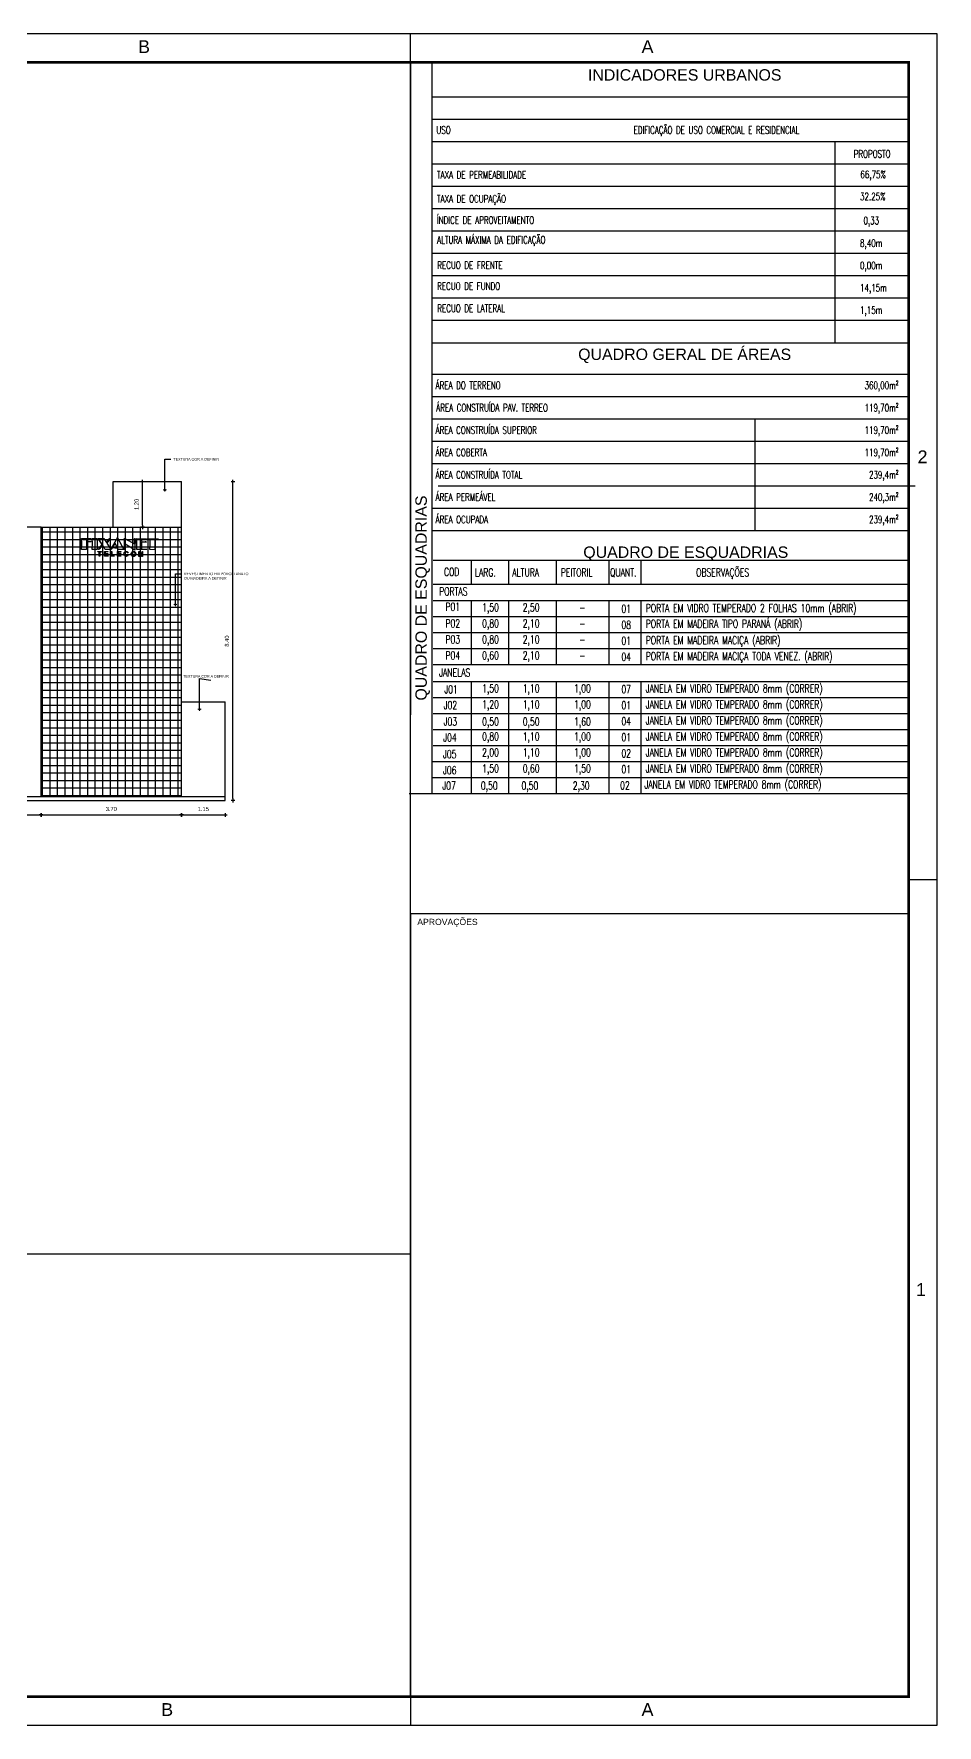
# Model space of a CAD drawing. Header units: millimetres. Extents: x 3212 to 6878, y 1640 to 3386.
# Drawn here: x 3325.87 to 3349.67, y 1640.21 to 1684.76 of the extents above; entities that cross this region are included whole.
import ezdxf
from ezdxf.enums import TextEntityAlignment as Align

# ---------------------------------------------------------------- set-up
doc = ezdxf.new("R2010")
doc.units = ezdxf.units.MM
doc.header["$LTSCALE"] = 0.8
for name, color, linetype in [('A-LAY-9', 4, 'Continuous'), ('A-PEN-08', 8, 'Continuous'), ('A-PEN-B', 5, 'Continuous'), ('A-PEN-R', 1, 'Continuous'), ('A-PEN-Y', 2, 'Continuous'), ('COTA', 2, 'Continuous'), ('E-TXT-G', 3, 'Continuous'), ('P2', 1, 'Continuous'), ('TEXTO', 3, 'Continuous')]:
    doc.layers.add(name, color=color, linetype=linetype)
doc.layers.add('COTAS', color=53, linetype='Continuous', lineweight=9)
doc.styles.add('ARIAL', font='arial.ttf', dxfattribs={"height": 2})
doc.styles.add('CARIMBO_DADOS', font='arial.ttf', dxfattribs={"height": 0.1})
doc.styles.add('F2', font='ARIALN.TTF')
doc.styles.add('REG80', font='romans.shx', dxfattribs={"width": 0.8, "height": 0.1})
doc.styles.get("Standard").update_dxf_attribs({"font": 'arial.ttf'})
doc.styles.add('WMF-ARIAL0', font='arial.ttf')
doc.dimstyles.new('ARQUITETURA', dxfattribs={"dimtxt": 0.11, "dimasz": 0.05, "dimexe": 0.1, "dimexo": 0, "dimgap": 0.1, "dimtad": 1, "dimzin": 5, "dimdsep": 46, "dimtxsty": 'F2', "dimblk": 'COTA', "dimcen": 0, "dimse1": 1, "dimse2": 1, "dimadec": 0, "dimazin": 0, "dimtfac": 2, "dimtix": 1, "dimtmove": 2, "dimatfit": 3, "dimldrblk": 'COTA', "dimfxl": 0, "dimtolj": 1, "dimtzin": 5, "dimarcsym": 0})
doc.dimstyles.get("Standard").update_dxf_attribs({"dimtxt": 0.18, "dimasz": 0.18, "dimexe": 0.18, "dimexo": 0.0625, "dimgap": 0.09, "dimtad": 0, "dimtih": 1, "dimtoh": 1, "dimdec": 4, "dimzin": 0, "dimdsep": 46, "dimtxsty": 'Standard', "dimcen": 0.09, "dimadec": 0, "dimazin": 0, "dimtfac": 1, "dimtdec": 4, "dimtofl": 0, "dimtmove": 0, "dimatfit": 3, "dimfxl": 0, "dimtolj": 1, "dimtzin": 0, "dimarcsym": 0})

# ---------------------------------------------------------------- blocks, each defined once
blk = doc.blocks.new('PRANCHA')
at = {"color": 1}
for p, q in [((20, 58.4), (20, 59.4)), ((30.6, 58.4), (30.6, 59.4)), ((48.1, 58.4), (48.1, 59.4)), ((65.6, 58.4), (65.6, 59.4)), ((2.5, 29.7), (0, 27.2)), ((2.5, 29.7), (0, 29.7)), ((83.1, 29.7), (84.1, 29.7)), ((2.5, 0), (0, 2.5)), ((20, 1), (20, 0)), ((30.6, 1), (30.6, 0)), ((48.1, 1), (48.1, 0)), ((65.6, 1), (65.6, 0)), ((65.6, 1), (65.6, 0))]:
    blk.add_line(p, q, dxfattribs=at)
blk.add_lwpolyline([(0, 0), (84.1, 0), (84.1, 59.4), (0, 59.4)], close=True, dxfattribs=at)
at = {"color": 4, "const_width": 0.1}
blk.add_lwpolyline([(2.5, 58.4), (83.1, 58.4), (83.1, 1), (2.5, 1)], close=True, dxfattribs=at)
at = {"color": 50, "linetype": 'Continuous', "style": 'ARIAL'}
for s, p in [('E', (11.083, 58.95)), ('D', (25.487, 58.95)), ('C', (39.25, 58.95)), ('B', (56.24, 58.95)), ('A', (73.925, 58.95)), ('2', (1.154, 44.55)), ('2', (83.586, 44.55)), ('1', (1.154, 15.993)), ('1', (83.531, 15.3)), ('E', (11.083, 0.55)), ('D', (25.21, 0.55)), ('C', (40.12, 0.55)), ('B', (57.052, 0.55)), ('A', (73.925, 0.55))]:
    blk.add_text(s, height=0.45, dxfattribs=at).set_placement(p, align=Align.MIDDLE)
blk = doc.blocks.new('CIRCULOS')
at = {"layer": 'COTAS'}
for p, q in [((-4, 0), (4, 0)), ((0, 4), (0, -4))]:
    blk.add_line(p, q, dxfattribs=at)
for radius in [2, 1]:
    blk.add_circle((0, 0), radius, dxfattribs=at)
blk = doc.blocks.new('COTA')
at = {"layer": 'COTA'}
for p, q in [((-1, 0), (1, 0)), ((0, 1), (0, -1))]:
    blk.add_line(p, q, dxfattribs=at)
at = {"layer": 'COTA', "const_width": 0.5}
blk.add_lwpolyline([(-0.25, 0, 1), (0.25, 0, 1)], format="xyb", close=True, dxfattribs=at)
blk = doc.blocks.new('*D207')
at = {"layer": 'COTAS', "color": 0, "lineweight": -2, "transparency": 16777216}
blk.add_line((3328.734, 1671.815), (3328.734, 1672.915), dxfattribs=at)
at = {"layer": 'Defpoints', "color": 0, "transparency": 16777216}
for p in [(3328.734, 1672.965), (3328.862, 1672.965), (3328.862, 1671.765)]:
    blk.add_point(p, dxfattribs=at)
at = {"layer": 'COTAS', "color": 0, "lineweight": -2, "transparency": 16777216, "xscale": 0.05, "yscale": 0.05, "zscale": 0.05}
for p, rotation in [((3328.734, 1672.965), 90), ((3328.734, 1671.765), 270)]:
    blk.add_blockref('COTA', p, dxfattribs=dict(at, rotation=rotation))
at = {"layer": 'COTAS', "color": 0, "transparency": 16777216, "insert": (3328.578, 1672.365), "char_height": 0.11, "attachment_point": 5, "rotation": 90, "style": 'F2'}
blk.add_mtext('\\A1;1.20', dxfattribs=at)
blk = doc.blocks.new('*D212')
at = {"layer": 'COTAS', "color": 0, "lineweight": -2, "transparency": 16777216}
blk.add_line((3323.112, 1664.185), (3326.011, 1664.185), dxfattribs=at)
at = {"layer": 'Defpoints', "color": 0, "transparency": 16777216}
for p in [(3326.061, 1666.769), (3323.062, 1665.715), (3326.061, 1664.185)]:
    blk.add_point(p, dxfattribs=at)
at = {"layer": 'COTAS', "color": 0, "lineweight": -2, "transparency": 16777216, "xscale": 0.05, "yscale": 0.05, "zscale": 0.05, "rotation": 180}
blk.add_blockref('COTA', (3323.062, 1664.185), dxfattribs=at)
at = {"layer": 'COTAS', "color": 0, "lineweight": -2, "transparency": 16777216, "xscale": 0.05, "yscale": 0.05, "zscale": 0.05}
blk.add_blockref('COTA', (3326.061, 1664.185), dxfattribs=at)
at = {"layer": 'COTAS', "color": 0, "transparency": 16777216, "insert": (3324.562, 1664.342), "char_height": 0.11, "attachment_point": 5, "style": 'F2'}
blk.add_mtext('\\A1;3.00', dxfattribs=at)
blk = doc.blocks.new('*D213')
at = {"layer": 'COTAS', "color": 0, "lineweight": -2, "transparency": 16777216}
blk.add_line((3326.111, 1664.185), (3329.712, 1664.185), dxfattribs=at)
at = {"layer": 'Defpoints', "color": 0, "transparency": 16777216}
for p in [(3326.061, 1666.769), (3329.762, 1666.378), (3329.762, 1664.185)]:
    blk.add_point(p, dxfattribs=at)
at = {"layer": 'COTAS', "color": 0, "lineweight": -2, "transparency": 16777216, "xscale": 0.05, "yscale": 0.05, "zscale": 0.05, "rotation": 180}
blk.add_blockref('COTA', (3326.061, 1664.185), dxfattribs=at)
at = {"layer": 'COTAS', "color": 0, "lineweight": -2, "transparency": 16777216, "xscale": 0.05, "yscale": 0.05, "zscale": 0.05}
blk.add_blockref('COTA', (3329.762, 1664.185), dxfattribs=at)
at = {"layer": 'COTAS', "color": 0, "transparency": 16777216, "insert": (3327.912, 1664.342), "char_height": 0.11, "attachment_point": 5, "style": 'F2'}
blk.add_mtext('\\A1;3.70', dxfattribs=at)
blk = doc.blocks.new('*D214')
at = {"layer": 'COTAS', "color": 0, "lineweight": -2, "transparency": 16777216}
blk.add_line((3329.812, 1664.185), (3330.862, 1664.185), dxfattribs=at)
at = {"layer": 'Defpoints', "color": 0, "transparency": 16777216}
for p in [(3329.762, 1666.378), (3330.912, 1666.226), (3330.912, 1664.185)]:
    blk.add_point(p, dxfattribs=at)
at = {"layer": 'COTAS', "color": 0, "lineweight": -2, "transparency": 16777216, "xscale": 0.05, "yscale": 0.05, "zscale": 0.05, "rotation": 180}
blk.add_blockref('COTA', (3329.762, 1664.185), dxfattribs=at)
at = {"layer": 'COTAS', "color": 0, "lineweight": -2, "transparency": 16777216, "xscale": 0.05, "yscale": 0.05, "zscale": 0.05}
blk.add_blockref('COTA', (3330.912, 1664.185), dxfattribs=at)
at = {"layer": 'COTAS', "color": 0, "transparency": 16777216, "insert": (3330.337, 1664.342), "char_height": 0.11, "attachment_point": 5, "style": 'F2'}
blk.add_mtext('\\A1;1.15', dxfattribs=at)
blk = doc.blocks.new('*D295')
at = {"layer": 'COTAS', "color": 0, "lineweight": -2, "transparency": 16777216}
blk.add_line((3331.116, 1664.615), (3331.116, 1672.915), dxfattribs=at)
at = {"layer": 'Defpoints', "color": 0, "transparency": 16777216}
for p in [(3329.089, 1672.965), (3331.116, 1672.965), (3329.56, 1664.565)]:
    blk.add_point(p, dxfattribs=at)
at = {"layer": 'COTAS', "color": 0, "lineweight": -2, "transparency": 16777216, "xscale": 0.05, "yscale": 0.05, "zscale": 0.05}
for p, rotation in [((3331.116, 1672.965), 90), ((3331.116, 1664.565), 270)]:
    blk.add_blockref('COTA', p, dxfattribs=dict(at, rotation=rotation))
at = {"layer": 'COTAS', "color": 0, "transparency": 16777216, "insert": (3330.959, 1668.765), "char_height": 0.11, "attachment_point": 5, "rotation": 90, "style": 'F2'}
blk.add_mtext('\\A1;8.40', dxfattribs=at)

msp = doc.modelspace()

# ---------------------------------------------------------------- hatches: boundary and pattern name
at = {"layer": 'A-PEN-08', "ltscale": 0.05}
h = msp.add_hatch(dxfattribs=at)
h.set_pattern_fill('NET', color=256, scale=0.062497, style=0)
h.set_pattern_definition([(7e-15, (369.70045, 1562.9034), (0, 0.198429483), []), (90, (369.70045, 1562.9034), (-0.198429483, 1e-17), [])])
h.paths.add_polyline_path([(3329.762, 1671.765), (3326.061, 1671.765), (3326.061, 1667.1), (3326.061, 1666.767), (3326.061, 1664.667), (3327.311, 1664.667), (3329.762, 1664.665)])

# ---------------------------------------------------------------- linework, layer by layer
for p, q in [((3327.129, 1671.181), (3327.131, 1671.338)), ((3327.129, 1671.181), (3327.132, 1671.338)), ((3327.129, 1671.181), (3327.129, 1671.181)), ((3327.258, 1671.181), (3327.129, 1671.181)), ((3327.131, 1671.338), (3327.13, 1671.47)), ((3327.132, 1671.338), (3327.13, 1671.47)), ((3327.13, 1671.47), (3327.354, 1671.469)), ((3327.13, 1671.47), (3327.13, 1671.47)), ((3327.26, 1671.455), (3327.258, 1671.39)), ((3327.282, 1671.39), (3327.258, 1671.39)), ((3327.355, 1671.376), (3327.258, 1671.377)), ((3327.258, 1671.377), (3327.258, 1671.326)), ((3327.258, 1671.326), (3327.258, 1671.191)), ((3327.258, 1671.191), (3327.258, 1671.181)), ((3327.258, 1671.181), (3327.258, 1671.181)), ((3327.365, 1671.454), (3327.26, 1671.455)), ((3327.282, 1671.39), (3327.355, 1671.391)), ((3327.354, 1671.469), (3327.371, 1671.468)), ((3327.355, 1671.391), (3327.355, 1671.391)), ((3327.355, 1671.391), (3327.372, 1671.391)), ((3327.355, 1671.376), (3327.356, 1671.376)), ((3327.372, 1671.375), (3327.356, 1671.376)), ((3327.365, 1671.454), (3327.365, 1671.454)), ((3327.367, 1671.454), (3327.365, 1671.454)), ((3327.374, 1671.456), (3327.367, 1671.454)), ((3327.367, 1671.454), (3327.367, 1671.454)), ((3327.371, 1671.468), (3327.375, 1671.466)), ((3327.372, 1671.391), (3327.383, 1671.389)), ((3327.372, 1671.391), (3327.372, 1671.391)), ((3327.383, 1671.377), (3327.372, 1671.375)), ((3327.372, 1671.375), (3327.372, 1671.375)), ((3327.376, 1671.461), (3327.374, 1671.456)), ((3327.375, 1671.466), (3327.376, 1671.461)), ((3327.383, 1671.389), (3327.386, 1671.383)), ((3327.386, 1671.383), (3327.383, 1671.377)), ((3327.411, 1671.18), (3327.413, 1671.353)), ((3327.411, 1671.18), (3327.413, 1671.353)), ((3327.411, 1671.18), (3327.411, 1671.18)), ((3327.54, 1671.18), (3327.411, 1671.18)), ((3327.412, 1671.458), (3327.412, 1671.469)), ((3327.412, 1671.469), (3327.413, 1671.469)), ((3327.412, 1671.458), (3327.413, 1671.469)), ((3327.413, 1671.353), (3327.412, 1671.458)), ((3327.413, 1671.353), (3327.412, 1671.458)), ((3327.413, 1671.469), (3327.542, 1671.468)), ((3327.542, 1671.453), (3327.54, 1671.337)), ((3327.54, 1671.337), (3327.541, 1671.18)), ((3327.54, 1671.18), (3327.541, 1671.18)), ((3327.542, 1671.468), (3327.542, 1671.453)), ((3327.554, 1671.113), (3327.554, 1671.128)), ((3327.554, 1671.128), (3327.555, 1671.128)), ((3327.554, 1671.113), (3327.555, 1671.128)), ((3327.554, 1671.113), (3327.554, 1671.113)), ((3327.596, 1671.113), (3327.554, 1671.113)), ((3327.555, 1671.128), (3327.655, 1671.128)), ((3327.57, 1671.468), (3327.571, 1671.468)), ((3327.671, 1671.311), (3327.57, 1671.468)), ((3327.671, 1671.311), (3327.571, 1671.468)), ((3327.571, 1671.468), (3327.719, 1671.467)), ((3327.571, 1671.182), (3327.572, 1671.188)), ((3327.571, 1671.182), (3327.573, 1671.188)), ((3327.573, 1671.177), (3327.571, 1671.182)), ((3327.573, 1671.177), (3327.571, 1671.182)), ((3327.571, 1671.182), (3327.571, 1671.182)), ((3327.572, 1671.188), (3327.584, 1671.203)), ((3327.573, 1671.188), (3327.584, 1671.203)), ((3327.578, 1671.175), (3327.573, 1671.177)), ((3327.573, 1671.177), (3327.573, 1671.177)), ((3327.579, 1671.176), (3327.573, 1671.177)), ((3327.579, 1671.176), (3327.578, 1671.175)), ((3327.578, 1671.175), (3327.579, 1671.175)), ((3327.587, 1671.179), (3327.579, 1671.175)), ((3327.579, 1671.175), (3327.579, 1671.176)), ((3327.584, 1671.203), (3327.592, 1671.212)), ((3327.584, 1671.203), (3327.592, 1671.212)), ((3327.6, 1671.195), (3327.587, 1671.179)), ((3327.592, 1671.212), (3327.671, 1671.311)), ((3327.592, 1671.212), (3327.619, 1671.246)), ((3327.596, 1671.001), (3327.596, 1671.113)), ((3327.596, 1671.001), (3327.596, 1671.113)), ((3327.596, 1671.113), (3327.596, 1671.113)), ((3327.642, 1671.252), (3327.6, 1671.195)), ((3327.613, 1671.113), (3327.613, 1671.001)), ((3327.613, 1671.113), (3327.655, 1671.113)), ((3327.679, 1671.298), (3327.642, 1671.252)), ((3327.655, 1671.128), (3327.655, 1671.113)), ((3327.655, 1671.113), (3327.655, 1671.113)), ((3327.671, 1671.311), (3327.671, 1671.311)), ((3327.752, 1671.179), (3327.679, 1671.298)), ((3327.719, 1671.467), (3327.782, 1671.361)), ((3327.733, 1671.001), (3327.734, 1671.128)), ((3327.734, 1671.128), (3327.826, 1671.127)), ((3327.734, 1671.128), (3327.734, 1671.128)), ((3327.75, 1671.113), (3327.75, 1671.074)), ((3327.825, 1671.112), (3327.75, 1671.113)), ((3327.75, 1671.074), (3327.821, 1671.073)), ((3327.752, 1671.179), (3327.752, 1671.179)), ((3327.898, 1671.178), (3327.752, 1671.179)), ((3327.782, 1671.361), (3327.847, 1671.446)), ((3327.782, 1671.361), (3327.782, 1671.361)), ((3327.876, 1671.454), (3327.791, 1671.348)), ((3327.791, 1671.348), (3327.795, 1671.341)), ((3327.795, 1671.341), (3327.854, 1671.248)), ((3327.821, 1671.073), (3327.82, 1671.058)), ((3327.826, 1671.127), (3327.825, 1671.112)), ((3327.825, 1671.112), (3327.825, 1671.112)), ((3327.847, 1671.446), (3327.863, 1671.467)), ((3327.854, 1671.248), (3327.899, 1671.183)), ((3327.863, 1671.467), (3327.871, 1671.471)), ((3327.871, 1671.471), (3327.877, 1671.468)), ((3327.871, 1671.471), (3327.871, 1671.471)), ((3327.879, 1671.463), (3327.876, 1671.454)), ((3327.877, 1671.468), (3327.879, 1671.463)), ((3327.897, 1671.18), (3327.899, 1671.183)), ((3327.898, 1671.178), (3327.897, 1671.18)), ((3327.902, 1671.178), (3327.898, 1671.178)), ((3327.899, 1671.176), (3327.898, 1671.178)), ((3327.899, 1671.183), (3327.902, 1671.191)), ((3327.899, 1671.183), (3327.902, 1671.178)), ((3327.905, 1671.174), (3327.899, 1671.176)), ((3327.899, 1671.176), (3327.899, 1671.176)), ((3327.902, 1671.191), (3327.931, 1671.24)), ((3327.904, 1671.174), (3327.905, 1671.174)), ((3327.911, 1671.177), (3327.905, 1671.174)), ((3327.919, 1671.191), (3327.911, 1671.177)), ((3327.911, 1671), (3327.912, 1671.127)), ((3327.911, 1671.127), (3327.912, 1671.127)), ((3327.912, 1671.127), (3327.928, 1671.127)), ((3327.933, 1671.217), (3327.919, 1671.191)), ((3327.928, 1671.127), (3327.928, 1671.015)), ((3327.931, 1671.24), (3328.059, 1671.455)), ((3327.944, 1671.217), (3327.933, 1671.217)), ((3327.973, 1671.283), (3327.943, 1671.232)), ((3327.943, 1671.232), (3328.006, 1671.23)), ((3327.944, 1671.217), (3327.944, 1671.217)), ((3328.006, 1671.216), (3327.944, 1671.217)), ((3328.01, 1671.344), (3327.973, 1671.283)), ((3328.006, 1671.23), (3328.069, 1671.231)), ((3328.006, 1671.216), (3328.006, 1671.216)), ((3328.077, 1671.216), (3328.006, 1671.216)), ((3328.069, 1671.231), (3328.01, 1671.344)), ((3328.01, 1671.344), (3328.01, 1671.344)), ((3328.059, 1671.455), (3328.076, 1671.483)), ((3328.069, 1671.231), (3328.069, 1671.231)), ((3328.072, 1670.999), (3328.072, 1671.126)), ((3328.072, 1671.126), (3328.164, 1671.126)), ((3328.072, 1671.126), (3328.072, 1671.126)), ((3328.076, 1671.483), (3328.244, 1671.177)), ((3328.076, 1671.483), (3328.076, 1671.483)), ((3328.097, 1671.177), (3328.077, 1671.216)), ((3328.077, 1671.216), (3328.077, 1671.216)), ((3328.089, 1671.111), (3328.089, 1671.072)), ((3328.164, 1671.111), (3328.089, 1671.111)), ((3328.089, 1671.072), (3328.159, 1671.072)), ((3328.097, 1671.177), (3328.097, 1671.177)), ((3328.243, 1671.177), (3328.097, 1671.177)), ((3328.159, 1671.072), (3328.159, 1671.057)), ((3328.164, 1671.126), (3328.164, 1671.111)), ((3328.164, 1671.111), (3328.164, 1671.111)), ((3328.243, 1671.177), (3328.244, 1671.177)), ((3328.246, 1671.063), (3328.247, 1671.078)), ((3328.247, 1671.078), (3328.25, 1671.091)), ((3328.25, 1671.091), (3328.255, 1671.102)), ((3328.255, 1671.102), (3328.263, 1671.111)), ((3328.259, 1671.477), (3328.26, 1671.477)), ((3328.259, 1671.198), (3328.261, 1671.331)), ((3328.259, 1671.184), (3328.259, 1671.198)), ((3328.261, 1671.175), (3328.259, 1671.184)), ((3328.261, 1671.331), (3328.26, 1671.477)), ((3328.26, 1671.477), (3328.368, 1671.412)), ((3328.267, 1671.172), (3328.261, 1671.175)), ((3328.261, 1671.175), (3328.261, 1671.175)), ((3328.263, 1671.111), (3328.272, 1671.118)), ((3328.266, 1671.084), (3328.263, 1671.063)), ((3328.269, 1671.093), (3328.266, 1671.084)), ((3328.274, 1671.175), (3328.267, 1671.172)), ((3328.267, 1671.172), (3328.267, 1671.172)), ((3328.274, 1671.1), (3328.269, 1671.093)), ((3328.272, 1671.118), (3328.282, 1671.123)), ((3328.409, 1671.239), (3328.274, 1671.316)), ((3328.274, 1671.316), (3328.276, 1671.196)), ((3328.276, 1671.182), (3328.274, 1671.175)), ((3328.28, 1671.106), (3328.274, 1671.1)), ((3328.276, 1671.196), (3328.276, 1671.182)), ((3328.287, 1671.11), (3328.28, 1671.106)), ((3328.282, 1671.123), (3328.294, 1671.126)), ((3328.296, 1671.112), (3328.287, 1671.11)), ((3328.293, 1671.126), (3328.294, 1671.126)), ((3328.294, 1671.126), (3328.306, 1671.127)), ((3328.305, 1671.113), (3328.296, 1671.112)), ((3328.317, 1671.111), (3328.305, 1671.113)), ((3328.306, 1671.127), (3328.324, 1671.125)), ((3328.306, 1671.127), (3328.306, 1671.127)), ((3328.327, 1671.106), (3328.317, 1671.111)), ((3328.317, 1671.111), (3328.317, 1671.111)), ((3328.324, 1671.125), (3328.338, 1671.118)), ((3328.334, 1671.098), (3328.327, 1671.106)), ((3328.339, 1671.086), (3328.334, 1671.098)), ((3328.338, 1671.118), (3328.349, 1671.106)), ((3328.356, 1671.09), (3328.339, 1671.086)), ((3328.339, 1671.086), (3328.339, 1671.086)), ((3328.349, 1671.106), (3328.356, 1671.09)), ((3328.368, 1671.412), (3328.522, 1671.323)), ((3328.536, 1671.163), (3328.409, 1671.239)), ((3328.434, 1671.059), (3328.436, 1671.077)), ((3328.436, 1671.077), (3328.441, 1671.094)), ((3328.441, 1671.094), (3328.449, 1671.107)), ((3328.449, 1671.107), (3328.461, 1671.118)), ((3328.454, 1671.081), (3328.451, 1671.059)), ((3328.458, 1671.091), (3328.454, 1671.081)), ((3328.463, 1671.098), (3328.458, 1671.091)), ((3328.461, 1671.118), (3328.477, 1671.124)), ((3328.469, 1671.104), (3328.463, 1671.098)), ((3328.476, 1671.109), (3328.469, 1671.104)), ((3328.485, 1671.111), (3328.476, 1671.109)), ((3328.477, 1671.124), (3328.495, 1671.127)), ((3328.477, 1671.124), (3328.477, 1671.124)), ((3328.495, 1671.112), (3328.485, 1671.111)), ((3328.495, 1671.127), (3328.508, 1671.125)), ((3328.495, 1671.127), (3328.495, 1671.127)), ((3328.507, 1671.111), (3328.495, 1671.112)), ((3328.507, 1671.111), (3328.508, 1671.111)), ((3328.508, 1671.125), (3328.52, 1671.122)), ((3328.518, 1671.106), (3328.508, 1671.111)), ((3328.526, 1671.098), (3328.518, 1671.106)), ((3328.52, 1671.122), (3328.53, 1671.116)), ((3328.522, 1671.456), (3328.524, 1671.465)), ((3328.522, 1671.44), (3328.522, 1671.456)), ((3328.522, 1671.359), (3328.522, 1671.44)), ((3328.522, 1671.323), (3328.522, 1671.359)), ((3328.524, 1671.465), (3328.53, 1671.468)), ((3328.524, 1671.465), (3328.524, 1671.465)), ((3328.533, 1671.088), (3328.526, 1671.098)), ((3328.53, 1671.468), (3328.536, 1671.465)), ((3328.53, 1671.468), (3328.53, 1671.468)), ((3328.53, 1671.116), (3328.539, 1671.108)), ((3328.537, 1671.075), (3328.533, 1671.088)), ((3328.536, 1671.465), (3328.538, 1671.455)), ((3328.537, 1671.366), (3328.536, 1671.301)), ((3328.536, 1671.301), (3328.536, 1671.232)), ((3328.536, 1671.232), (3328.536, 1671.163)), ((3328.536, 1671.163), (3328.536, 1671.163)), ((3328.538, 1671.437), (3328.537, 1671.366)), ((3328.538, 1671.061), (3328.537, 1671.075)), ((3328.538, 1671.455), (3328.538, 1671.452)), ((3328.538, 1671.452), (3328.538, 1671.437)), ((3328.539, 1671.108), (3328.546, 1671.099)), ((3328.546, 1671.099), (3328.551, 1671.087)), ((3328.551, 1671.087), (3328.555, 1671.074)), ((3328.555, 1671.074), (3328.556, 1671.06)), ((3328.581, 1671.175), (3328.582, 1671.186)), ((3328.581, 1671.175), (3328.581, 1671.175)), ((3328.821, 1671.174), (3328.581, 1671.175)), ((3328.583, 1671.332), (3328.582, 1671.463)), ((3328.582, 1671.463), (3328.806, 1671.462)), ((3328.582, 1671.463), (3328.582, 1671.463)), ((3328.582, 1671.257), (3328.583, 1671.332)), ((3328.582, 1671.186), (3328.582, 1671.257)), ((3328.637, 1670.997), (3328.638, 1671.124)), ((3328.638, 1671.124), (3328.655, 1671.124)), ((3328.638, 1671.124), (3328.638, 1671.124)), ((3328.654, 1671.097), (3328.653, 1670.996)), ((3328.72, 1670.996), (3328.654, 1671.097)), ((3328.655, 1671.124), (3328.721, 1671.023)), ((3328.712, 1671.449), (3328.71, 1671.384)), ((3328.71, 1671.384), (3328.733, 1671.383)), ((3328.71, 1671.37), (3328.71, 1671.347)), ((3328.807, 1671.369), (3328.71, 1671.37)), ((3328.71, 1671.347), (3328.71, 1671.334)), ((3328.71, 1671.334), (3328.711, 1671.188)), ((3328.711, 1671.188), (3328.782, 1671.189)), ((3328.817, 1671.447), (3328.712, 1671.449)), ((3328.721, 1671.023), (3328.722, 1671.123)), ((3328.722, 1671.123), (3328.738, 1671.123)), ((3328.722, 1671.123), (3328.722, 1671.123)), ((3328.733, 1671.383), (3328.807, 1671.384)), ((3328.738, 1671.123), (3328.738, 1670.996)), ((3328.782, 1671.189), (3328.782, 1671.189)), ((3328.782, 1671.189), (3328.833, 1671.189)), ((3328.806, 1671.462), (3328.823, 1671.462)), ((3328.807, 1671.384), (3328.807, 1671.384)), ((3328.807, 1671.384), (3328.823, 1671.384)), ((3328.807, 1671.369), (3328.807, 1671.369)), ((3328.824, 1671.369), (3328.807, 1671.369)), ((3328.817, 1671.447), (3328.817, 1671.447)), ((3328.819, 1671.447), (3328.817, 1671.447)), ((3328.826, 1671.449), (3328.819, 1671.447)), ((3328.819, 1671.447), (3328.819, 1671.447)), ((3328.839, 1671.174), (3328.821, 1671.174)), ((3328.821, 1671.174), (3328.821, 1671.174)), ((3328.823, 1671.462), (3328.827, 1671.459)), ((3328.823, 1671.384), (3328.824, 1671.384)), ((3328.824, 1671.384), (3328.835, 1671.383)), ((3328.835, 1671.371), (3328.824, 1671.369)), ((3328.824, 1671.369), (3328.824, 1671.369)), ((3328.828, 1671.455), (3328.826, 1671.449)), ((3328.827, 1671.459), (3328.828, 1671.455)), ((3328.833, 1671.189), (3328.842, 1671.187)), ((3328.833, 1671.189), (3328.833, 1671.189)), ((3328.835, 1671.383), (3328.838, 1671.377)), ((3328.838, 1671.377), (3328.835, 1671.371)), ((3328.844, 1671.177), (3328.839, 1671.174)), ((3328.842, 1671.187), (3328.845, 1671.181)), ((3328.845, 1671.181), (3328.844, 1671.177)), ((3328.849, 1671.454), (3328.85, 1671.459)), ((3328.851, 1671.448), (3328.849, 1671.454)), ((3328.849, 1671.454), (3328.849, 1671.454)), ((3328.85, 1671.459), (3328.855, 1671.462)), ((3328.85, 1671.459), (3328.85, 1671.459)), ((3328.859, 1671.446), (3328.851, 1671.448)), ((3328.851, 1671.448), (3328.851, 1671.448)), ((3328.855, 1671.462), (3328.855, 1671.462)), ((3328.855, 1671.462), (3328.865, 1671.462)), ((3328.865, 1671.447), (3328.859, 1671.446)), ((3328.859, 1671.446), (3328.859, 1671.446)), ((3328.865, 1671.462), (3329.124, 1671.461)), ((3328.865, 1671.462), (3328.865, 1671.462)), ((3328.905, 1671.447), (3328.865, 1671.447)), ((3328.933, 1671.448), (3328.905, 1671.447)), ((3328.931, 1671.174), (3328.933, 1671.342)), ((3328.931, 1671.174), (3328.931, 1671.174)), ((3329.06, 1671.173), (3328.931, 1671.174)), ((3328.933, 1671.399), (3328.933, 1671.448)), ((3328.933, 1671.342), (3328.933, 1671.399)), ((3329.061, 1671.381), (3329.06, 1671.318)), ((3329.06, 1671.318), (3329.06, 1671.173)), ((3329.06, 1671.173), (3329.06, 1671.173)), ((3329.063, 1671.447), (3329.061, 1671.381)), ((3329.067, 1671.447), (3329.063, 1671.447)), ((3329.067, 1671.447), (3329.067, 1671.447)), ((3329.115, 1671.446), (3329.067, 1671.447)), ((3329.115, 1671.446), (3329.115, 1671.446)), ((3329.134, 1671.445), (3329.115, 1671.446)), ((3329.124, 1671.461), (3329.14, 1671.46)), ((3329.142, 1671.447), (3329.134, 1671.445)), ((3329.134, 1671.445), (3329.134, 1671.445)), ((3329.14, 1671.46), (3329.143, 1671.457)), ((3329.145, 1671.453), (3329.142, 1671.447)), ((3329.143, 1671.457), (3329.145, 1671.453)), ((3327.596, 1671.001), (3327.596, 1671.001)), ((3327.613, 1671.001), (3327.596, 1671.001)), ((3327.613, 1671.001), (3327.613, 1671.001)), ((3327.733, 1671.001), (3327.733, 1671.001)), ((3327.828, 1671), (3327.733, 1671.001)), ((3327.75, 1671.059), (3327.75, 1671.015)), ((3327.82, 1671.058), (3327.75, 1671.059)), ((3327.75, 1671.015), (3327.828, 1671.015)), ((3327.82, 1671.058), (3327.82, 1671.058)), ((3327.828, 1671.015), (3327.828, 1671)), ((3327.828, 1671), (3327.828, 1671)), ((3327.911, 1671), (3327.911, 1671)), ((3327.99, 1670.999), (3327.911, 1671)), ((3327.928, 1671.015), (3327.991, 1671.014)), ((3327.991, 1671.014), (3327.99, 1670.999)), ((3327.99, 1670.999), (3327.99, 1670.999)), ((3328.071, 1670.999), (3328.072, 1670.999)), ((3328.166, 1670.999), (3328.072, 1670.999)), ((3328.089, 1671.057), (3328.088, 1671.014)), ((3328.088, 1671.014), (3328.166, 1671.014)), ((3328.159, 1671.057), (3328.089, 1671.057)), ((3328.159, 1671.057), (3328.159, 1671.057)), ((3328.166, 1671.014), (3328.166, 1670.999)), ((3328.166, 1670.999), (3328.166, 1670.999)), ((3328.246, 1671.049), (3328.246, 1671.063)), ((3328.249, 1671.037), (3328.246, 1671.049)), ((3328.254, 1671.025), (3328.249, 1671.037)), ((3328.26, 1671.015), (3328.254, 1671.025)), ((3328.268, 1671.007), (3328.26, 1671.015)), ((3328.263, 1671.063), (3328.266, 1671.039)), ((3328.266, 1671.039), (3328.269, 1671.03)), ((3328.278, 1671.001), (3328.268, 1671.007)), ((3328.269, 1671.03), (3328.274, 1671.023)), ((3328.274, 1671.023), (3328.288, 1671.013)), ((3328.291, 1670.997), (3328.278, 1671.001)), ((3328.288, 1671.013), (3328.304, 1671.01)), ((3328.29, 1670.997), (3328.291, 1670.997)), ((3328.305, 1670.996), (3328.291, 1670.997)), ((3328.304, 1671.01), (3328.317, 1671.012)), ((3328.324, 1670.998), (3328.305, 1670.996)), ((3328.305, 1670.996), (3328.305, 1670.996)), ((3328.317, 1671.012), (3328.328, 1671.018)), ((3328.317, 1671.012), (3328.317, 1671.012)), ((3328.339, 1671.006), (3328.324, 1670.998)), ((3328.328, 1671.018), (3328.336, 1671.028)), ((3328.336, 1671.028), (3328.341, 1671.043)), ((3328.35, 1671.02), (3328.339, 1671.006)), ((3328.341, 1671.043), (3328.358, 1671.038)), ((3328.341, 1671.043), (3328.341, 1671.043)), ((3328.358, 1671.038), (3328.35, 1671.02)), ((3328.436, 1671.043), (3328.434, 1671.059)), ((3328.441, 1671.027), (3328.436, 1671.043)), ((3328.45, 1671.014), (3328.441, 1671.027)), ((3328.463, 1671.004), (3328.45, 1671.014)), ((3328.451, 1671.059), (3328.453, 1671.045)), ((3328.453, 1671.045), (3328.457, 1671.033)), ((3328.457, 1671.033), (3328.463, 1671.023)), ((3328.463, 1671.023), (3328.472, 1671.015)), ((3328.478, 1670.997), (3328.463, 1671.004)), ((3328.472, 1671.015), (3328.482, 1671.011)), ((3328.478, 1670.997), (3328.478, 1670.997)), ((3328.494, 1670.995), (3328.478, 1670.997)), ((3328.482, 1671.011), (3328.495, 1671.009)), ((3328.511, 1670.997), (3328.494, 1670.995)), ((3328.494, 1670.995), (3328.494, 1670.995)), ((3328.495, 1671.009), (3328.504, 1671.01)), ((3328.504, 1671.01), (3328.513, 1671.013)), ((3328.504, 1671.01), (3328.504, 1671.01)), ((3328.526, 1671.003), (3328.511, 1670.997)), ((3328.513, 1671.013), (3328.52, 1671.017)), ((3328.52, 1671.017), (3328.527, 1671.023)), ((3328.539, 1671.013), (3328.526, 1671.003)), ((3328.527, 1671.023), (3328.532, 1671.031)), ((3328.532, 1671.031), (3328.535, 1671.04)), ((3328.535, 1671.04), (3328.538, 1671.061)), ((3328.548, 1671.026), (3328.539, 1671.013)), ((3328.554, 1671.041), (3328.548, 1671.026)), ((3328.556, 1671.06), (3328.554, 1671.041)), ((3328.637, 1670.997), (3328.637, 1670.997)), ((3328.653, 1670.996), (3328.637, 1670.997)), ((3328.653, 1670.996), (3328.653, 1670.996)), ((3328.72, 1670.996), (3328.72, 1670.996)), ((3328.737, 1670.996), (3328.72, 1670.996)), ((3328.737, 1670.996), (3328.738, 1670.996))]:
    msp.add_line(p, q)
at = {"layer": 'A-PEN-B'}
for p, q in [((3326.061, 1671.765), (3323.062, 1671.765)), ((3326.061, 1664.667), (3326.061, 1671.765)), ((3329.762, 1667.165), (3330.912, 1667.165)), ((3330.912, 1664.665), (3330.912, 1667.165)), ((3318.912, 1664.565), (3330.912, 1664.565)), ((3326.061, 1664.665), (3323.062, 1664.665)), ((3329.762, 1664.665), (3326.061, 1664.665)), ((3330.912, 1664.665), (3329.762, 1664.665)), ((3330.912, 1664.565), (3330.912, 1664.665))]:
    msp.add_line(p, q, dxfattribs=at)
at = {"layer": 'A-PEN-R'}
for p, q in [((3326.061, 1671.765), (3327.962, 1671.765)), ((3327.962, 1671.765), (3329.762, 1671.765)), ((3329.762, 1664.665), (3329.762, 1671.765))]:
    msp.add_line(p, q, dxfattribs=at)
at = {"layer": 'A-PEN-R', "const_width": 0.0375}
msp.add_lwpolyline([(3335.795, 1640.96), (3348.92, 1640.96), (3348.92, 1661.585), (3335.795, 1661.585)], close=True, dxfattribs=at)
at = {"layer": 'A-PEN-Y'}
for p, q in [((3336.358, 1683.1), (3348.92, 1683.1)), ((3336.358, 1682.511), (3348.92, 1682.511)), ((3336.358, 1681.923), (3348.92, 1681.923)), ((3346.971, 1681.923), (3346.971, 1676.625)), ((3336.358, 1681.334), (3348.92, 1681.334)), ((3336.358, 1680.746), (3348.92, 1680.746)), ((3336.358, 1680.157), (3348.92, 1680.157)), ((3336.358, 1679.568), (3348.92, 1679.568)), ((3336.358, 1679.568), (3348.92, 1679.568)), ((3336.358, 1679.568), (3348.92, 1679.568)), ((3336.358, 1679.568), (3348.92, 1679.568)), ((3336.358, 1679.568), (3348.92, 1679.568)), ((3336.358, 1679.568), (3348.92, 1679.568)), ((3336.358, 1679.568), (3348.92, 1679.568)), ((3336.358, 1678.98), (3348.92, 1678.98)), ((3336.358, 1678.391), (3348.92, 1678.391)), ((3336.358, 1678.391), (3348.92, 1678.391)), ((3336.358, 1677.802), (3348.92, 1677.802)), ((3336.358, 1677.802), (3348.92, 1677.802)), ((3336.358, 1677.214), (3348.92, 1677.214)), ((3336.358, 1676.625), (3348.92, 1676.625)), ((3336.358, 1675.796), (3348.92, 1675.796)), ((3336.358, 1675.207), (3348.92, 1675.207)), ((3336.358, 1674.618), (3348.92, 1674.618)), ((3344.863, 1674.618), (3344.863, 1671.675)), ((3336.358, 1674.03), (3348.92, 1674.03)), ((3336.358, 1673.441), (3348.92, 1673.441)), ((3327.962, 1671.765), (3327.962, 1672.965)), ((3327.962, 1672.965), (3329.762, 1672.965)), ((3329.762, 1671.765), (3329.762, 1672.965)), ((3336.526, 1672.852), (3349.088, 1672.852)), ((3336.358, 1672.264), (3348.92, 1672.264)), ((3336.358, 1671.675), (3348.92, 1671.675)), ((3336.391, 1670.893), (3348.953, 1670.893)), ((3337.398, 1670.261), (3337.398, 1670.893)), ((3338.386, 1670.261), (3338.386, 1670.893)), ((3339.644, 1670.261), (3339.644, 1670.893)), ((3341.029, 1670.261), (3341.029, 1670.893)), ((3341.868, 1670.261), (3341.868, 1670.893)), ((3336.391, 1670.261), (3348.953, 1670.261)), ((3336.391, 1669.836), (3348.953, 1669.836)), ((3337.398, 1668.15), (3337.398, 1669.836)), ((3338.386, 1668.15), (3338.386, 1669.836)), ((3339.644, 1668.15), (3339.644, 1669.836)), ((3341.029, 1668.15), (3341.029, 1669.836)), ((3341.868, 1668.15), (3341.868, 1669.836)), ((3336.391, 1669.415), (3348.953, 1669.415)), ((3336.391, 1668.993), (3348.953, 1668.993)), ((3336.391, 1668.572), (3348.953, 1668.572)), ((3336.391, 1668.572), (3348.953, 1668.572)), ((3337.398, 1668.572), (3337.398, 1668.579)), ((3336.391, 1668.15), (3348.953, 1668.15)), ((3336.391, 1668.15), (3348.953, 1668.15)), ((3336.391, 1667.703), (3348.953, 1667.703)), ((3337.398, 1664.751), (3337.398, 1667.703)), ((3338.386, 1664.751), (3338.386, 1667.703)), ((3339.644, 1664.751), (3339.644, 1667.703)), ((3341.029, 1664.751), (3341.029, 1667.703)), ((3341.868, 1667.281), (3341.868, 1667.703)), ((3336.391, 1667.281), (3348.953, 1667.281)), ((3336.391, 1667.281), (3348.953, 1667.281)), ((3341.868, 1666.859), (3341.868, 1667.281)), ((3336.391, 1666.859), (3348.953, 1666.859)), ((3336.391, 1666.859), (3348.953, 1666.859)), ((3341.868, 1666.438), (3341.868, 1666.859)), ((3336.391, 1666.438), (3348.953, 1666.438)), ((3336.391, 1666.438), (3348.953, 1666.438)), ((3341.868, 1666.016), (3341.868, 1666.438)), ((3341.868, 1664.751), (3341.868, 1666.438)), ((3336.391, 1666.016), (3348.953, 1666.016)), ((3336.391, 1666.016), (3348.953, 1666.016)), ((3336.358, 1665.594), (3348.953, 1665.594)), ((3336.358, 1665.173), (3348.953, 1665.173))]:
    msp.add_line(p, q, dxfattribs=at)
at = {"layer": 'P2'}
for p, q in [((3335.795, 1684.01), (3335.795, 1666.824)), ((3335.795, 1665.594), (3335.795, 1684.01)), ((3336.358, 1684.01), (3336.358, 1664.751)), ((3335.795, 1661.585), (3335.795, 1665.594)), ((3335.761, 1664.751), (3348.92, 1664.751)), ((3335.795, 1652.618), (3288.47, 1652.618))]:
    msp.add_line(p, q, dxfattribs=at)

# ---------------------------------------------------------------- block references
at = {"xscale": 0.75, "yscale": 0.75, "zscale": 0.75}
msp.add_blockref('PRANCHA', (3286.595, 1640.21), dxfattribs=at)

# ---------------------------------------------------------------- texts
at = {"layer": 'A-LAY-9', "color": 2, "style": 'REG80', "width": 0.7}
for p in [(3341.992, 1667.413), (3341.992, 1666.992), (3341.992, 1666.57), (3341.992, 1666.148), (3341.992, 1665.727), (3341.992, 1665.305), (3341.959, 1664.883)]:
    msp.add_text('JANELA EM VIDRO TEMPERADO 8mm (CORRER)', height=0.21081, dxfattribs=at).set_placement(p)
at = {"layer": 'A-PEN-08', "color": 230, "ltscale": 0.05, "char_height": 0.06944, "attachment_point": 1, "style": 'CARIMBO_DADOS'}
for s, insert in [('TEXTURA COR A DEFINIR', (3329.547, 1673.589)), ('REVESTIMENTO EM PORCELANATO \\POU MADEIRA A DEFINIR', (3329.827, 1670.571)), ('TEXTURA COR A DEFINIR', (3329.806, 1667.872))]:
    msp.add_mtext(s, dxfattribs=dict(at, insert=insert))
at = {"layer": 'A-PEN-Y', "style": 'REG80', "width": 0.7}
for s, height, p in [('ÍNDICE DE APROVEITAMENTO', 0.19621, (3336.492, 1679.756)), ('0,33', 0.1962, (3347.728, 1679.742)), ('ALTURA MÁXIMA DA EDIFICAÇÃO', 0.19621, (3336.495, 1679.233)), ('8,40m', 0.1962, (3347.638, 1679.149)), ('0,00m', 0.1962, (3347.638, 1678.56)), ('ÁREA CONSTRUÍDA SUPERIOR', 0.19621, (3336.456, 1674.225)), ('ÁREA COBERTA', 0.19621, (3336.456, 1673.637)), ('ÁREA CONSTRUÍDA TOTAL', 0.19621, (3336.456, 1673.048)), ('ÁREA PERMEÁVEL', 0.19621, (3336.456, 1672.46)), ('ÁREA OCUPADA', 0.19621, (3336.456, 1671.871)), ('LARG.', 0.2108, (3337.491, 1670.467)), ('ALTURA', 0.2108, (3338.475, 1670.467)), ('PEITORIL', 0.2108, (3339.755, 1670.467)), ('QUANT.', 0.2108, (3341.052, 1670.469)), ('OBSERVAÇÕES', 0.21081, (3343.319, 1670.467)), ('PORTAS', 0.2108, (3336.551, 1669.968)), ('P01', 0.2108, (3336.716, 1669.563)), ('P02', 0.2108, (3336.716, 1669.124)), ('P03', 0.2108, (3336.716, 1668.703)), ('P04', 0.2108, (3336.716, 1668.281)), ('JANELAS', 0.2108, (3336.55, 1667.829)), ('J01', 0.2108, (3336.687, 1667.388)), ('J02', 0.2108, (3336.67, 1666.973)), ('J03', 0.2108, (3336.668, 1666.539)), ('J04', 0.2108, (3336.657, 1666.118)), ('J05', 0.2108, (3336.652, 1665.679)), ('J06', 0.2108, (3336.652, 1665.258)), ('J07', 0.2108, (3336.634, 1664.852))]:
    msp.add_text(s, height=height, dxfattribs=at).set_placement(p)
at = {"layer": 'A-PEN-Y', "style": 'WMF-ARIAL0'}
msp.add_text('QUADRO DE ESQUADRIAS', height=0.3, rotation=90, dxfattribs=at).set_placement((3336.224, 1667.198))
at = {"layer": 'A-PEN-Y', "style": 'REG80', "width": 0.7}
for s, p in [('240,3m²', (3348.651, 1672.46)), ('239,4m²', (3348.651, 1671.871))]:
    msp.add_text(s, height=0.1962, dxfattribs=at).set_placement(p, align=Align.RIGHT)
for s, height, p in [('COD', 0.2108, (3336.88, 1670.483)), ('1,50', 0.2108, (3337.902, 1669.546)), ('2,50', 0.2108, (3338.973, 1669.546)), ('0,80', 0.2108, (3337.902, 1669.124)), ('2,10', 0.2108, (3338.973, 1669.124)), ('-', 0.211, (3340.324, 1669.546)), ('01', 0.2108, (3341.477, 1669.51)), ('08', 0.2108, (3341.477, 1669.089)), ('0,80', 0.2108, (3337.902, 1668.703)), ('2,10', 0.2108, (3338.973, 1668.703)), ('-', 0.211, (3340.324, 1669.124)), ('01', 0.2108, (3341.477, 1668.667)), ('0,60', 0.2108, (3337.902, 1668.281)), ('2,10', 0.2108, (3338.973, 1668.281)), ('-', 0.211, (3340.324, 1668.703)), ('04', 0.2108, (3341.477, 1668.245)), ('-', 0.211, (3340.324, 1668.281)), ('1,50', 0.2108, (3337.902, 1667.412)), ('1,10', 0.2108, (3338.973, 1667.412)), ('1,00', 0.2108, (3340.324, 1667.412)), ('07', 0.2108, (3341.477, 1667.39)), ('1,20', 0.2108, (3337.902, 1666.99)), ('1,10', 0.2108, (3338.973, 1666.99)), ('1,00', 0.2108, (3340.324, 1666.99)), ('01', 0.2108, (3341.477, 1666.968)), ('0,50', 0.2108, (3337.902, 1666.538)), ('0,50', 0.2108, (3338.973, 1666.538)), ('1,60', 0.2108, (3340.324, 1666.538)), ('04', 0.2108, (3341.477, 1666.547)), ('0,80', 0.2108, (3337.902, 1666.147)), ('1,10', 0.2108, (3338.973, 1666.147)), ('1,00', 0.2108, (3340.324, 1666.147)), ('01', 0.2108, (3341.477, 1666.125)), ('2,00', 0.2108, (3337.902, 1665.726)), ('1,10', 0.2108, (3338.973, 1665.726)), ('1,00', 0.2108, (3340.324, 1665.726)), ('02', 0.2108, (3341.477, 1665.703)), ('1,50', 0.2108, (3337.902, 1665.304)), ('0,60', 0.2108, (3338.973, 1665.304)), ('1,50', 0.2108, (3340.324, 1665.304)), ('01', 0.2108, (3341.477, 1665.282)), ('0,50', 0.2108, (3337.869, 1664.852)), ('0,50', 0.2108, (3338.94, 1664.852)), ('2,30', 0.2108, (3340.291, 1664.852)), ('02', 0.2108, (3341.444, 1664.86))]:
    msp.add_text(s, height=height, dxfattribs=at).set_placement(p, align=Align.CENTER)
at = {"layer": 'E-TXT-G', "color": 2, "style": 'REG80', "width": 0.7}
for s, height, p in [('USO', 0.1962, (3336.477, 1682.128)), ('EDIFICAÇÃO DE USO COMERCIAL E RESIDENCIAL', 0.19621, (3341.671, 1682.128)), ('PROPOSTO', 0.1962, (3347.47, 1681.498)), ('TAXA DE PERMEABILIDADE', 0.19621, (3336.492, 1680.948)), ('66,75%%%', 0.1962, (3347.647, 1680.959)), ('TAXA DE OCUPAÇÃO', 0.19621, (3336.492, 1680.315)), ('32.25%%%', 0.1962, (3347.638, 1680.379)), ('RECUO DE FRENTE', 0.19621, (3336.5, 1678.567)), ('RECUO DE FUNDO', 0.19621, (3336.497, 1678.018)), ('14,15m', 0.1962, (3347.638, 1677.972)), ('RECUO DE LATERAL', 0.19621, (3336.5, 1677.431)), ('1,15m', 0.1962, (3347.638, 1677.383)), ('ÁREA DO TERRENO', 0.19621, (3336.456, 1675.403)), ('ÁREA CONSTRUÍDA PAV. TERREO', 0.19621, (3336.471, 1674.814)), ('PORTA EM VIDRO TEMPERADO 2 FOLHAS 10mm (ABRIR)', 0.21081, (3341.992, 1669.531)), ('PORTA EM MADEIRA TIPO PARANÁ (ABRIR)', 0.21081, (3341.992, 1669.115)), ('PORTA EM MADEIRA MACIÇA (ABRIR)', 0.21081, (3341.992, 1668.682)), ('PORTA EM MADEIRA MACIÇA TODA VENEZ. (ABRIR)', 0.21081, (3341.992, 1668.261))]:
    msp.add_text(s, height=height, dxfattribs=at).set_placement(p)
for s, p in [('360,00m²', (3348.651, 1675.403)), ('119,70m²', (3348.651, 1674.814)), ('119,70m²', (3348.651, 1674.225)), ('119,70m²', (3348.651, 1673.637)), ('239,4m²', (3348.651, 1673.048))]:
    msp.add_text(s, height=0.1962, dxfattribs=at).set_placement(p, align=Align.RIGHT)
at = {"layer": 'TEXTO', "color": 253, "style": 'WMF-ARIAL0'}
for s, p in [('INDICADORES URBANOS', (3343.018, 1683.528)), ('QUADRO GERAL DE ÁREAS', (3343.018, 1676.169))]:
    msp.add_text(s, height=0.3, dxfattribs=at).set_placement(p, align=Align.CENTER)
msp.add_text('QUADRO DE ESQUADRIAS', height=0.3, dxfattribs=at).set_placement((3340.346, 1670.957))
at = {"layer": 'TEXTO', "color": 3, "style": 'ARIAL'}
msp.add_text('APROVAÇÕES ', height=0.16257, dxfattribs=at).set_placement((3335.974, 1661.287))

# ---------------------------------------------------------------- dimensions: what is measured, and where the dimension line sits
at = {"layer": 'COTAS'}
for base, p1, p2, picture, middle in [((3328.734, 1672.965), (3328.862, 1671.765), (3328.862, 1672.965), '*D207', (3328.578, 1672.365)), ((3331.116, 1672.965), (3329.56, 1664.565), (3329.089, 1672.965), '*D295', (3330.959, 1668.765))]:
    dim = msp.add_linear_dim(base=base, p1=p1, p2=p2, angle=90, dimstyle='ARQUITETURA', dxfattribs=at)
    dim.commit()
    dim.dimension.update_dxf_attribs({"geometry": picture, "text_midpoint": middle})
for base, p1, p2, picture, middle in [((3326.061, 1664.185), (3323.062, 1665.715), (3326.061, 1666.769), '*D212', (3324.562, 1664.342)), ((3329.762, 1664.185), (3326.061, 1666.769), (3329.762, 1666.378), '*D213', (3327.912, 1664.342)), ((3330.912, 1664.185), (3329.762, 1666.378), (3330.912, 1666.226), '*D214', (3330.337, 1664.342))]:
    dim = msp.add_linear_dim(base=base, p1=p1, p2=p2, dimstyle='ARQUITETURA', dxfattribs=at)
    dim.commit()
    dim.dimension.update_dxf_attribs({"geometry": picture, "text_midpoint": middle})

# ---------------------------------------------------------------- leaders
at = {"layer": 'A-PEN-08', "ltscale": 0.05, "annotation_type": 0, "has_hookline": 1, "hookline_direction": 0}
for points, text_width in [([(3329.322, 1672.747), (3329.322, 1673.554), (3329.477, 1673.554)], 1.198), ([(3329.602, 1669.729), (3329.602, 1670.537), (3329.757, 1670.537)], 1.686), ([(3330.236, 1666.968), (3330.236, 1667.776), (3330.538, 1667.738)], 1.198)]:
    msp.add_leader(points, dimstyle='Standard', override={"dimtxt": 0.1, "dimasz": 0.01, "dimexe": 0, "dimexo": 0, "dimgap": 0.07, "dimtad": 0, "dimtih": 0, "dimtoh": 0, "dimdec": 2, "dimzin": 5, "dimtxsty": 'CARIMBO_DADOS', "dimcen": 0, "dimse1": 1, "dimse2": 1, "dimclrd": 8, "dimclre": 8, "dimclrt": 230, "dimtfac": 100, "dimtdec": 2, "dimtix": 1, "dimtofl": 1, "dimtmove": 2, "dimldrblk": 'CIRCULOS', "dimfxl": 0, "dimfxlon": 1, "dimtzin": 5, "dimarcsym": 1}, dxfattribs=dict(at, text_width=text_width))

doc.saveas('drawing.dxf')
